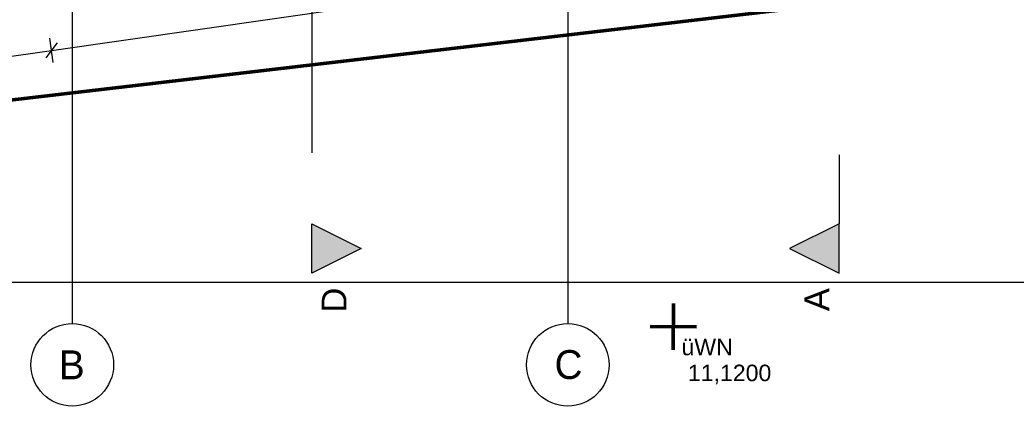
# Model space of a CAD drawing. Header units: metres. Extents: x -14 to 130, y -38 to 4.
# Drawn here: x 2.68 to 8.71, y -36.75 to -34.41 of the extents above; entities that cross this region are included whole.
import ezdxf

# ---------------------------------------------------------------- set-up
doc = ezdxf.new("R2010")
doc.units = ezdxf.units.M
doc.header["$MEASUREMENT"] = 0
doc.linetypes.add('Schnittlinie', pattern=[0.006, 0.003, -0.0015, 0, -0.0015])
for name, color, linetype in [('-1._KG PP_3_851 Marker Schnitt', 7, 'Continuous'), ('-1._KG PP_3_910 Allgemein Lageplan Höhen', 7, 'Continuous'), ('-1._KG PP_3_Bemaßen_Sperrmaß 2D', 7, 'Continuous'), ('-1._KG PP_3_Gelände_Geländepunkt', 7, 'Continuous'), ('-1._KG PP_3_Kataster Grenzpunkte_Grenzpunkt (GP) Hausecke_Kennzeichen', 7, 'Continuous'), ('-1._KG PP_3_Straßenverkehr_Situationslinie', 7, 'Continuous')]:
    doc.layers.add(name, color=color, linetype=linetype)
doc.styles.add('ERSTELLTER_STIL_1', font='arial.ttf')
doc.styles.add('ERSTELLTER_STIL_5', font='')
doc.styles.get('ERSTELLTER_STIL_5').set_extended_font_data('Eurostile')
doc.linetypes.add('GAS', pattern='A,0,[1,415_260415_PP_VA_1_2 -1 KG1.Shx,S=0.186508,R=0,X=0,Y=0],-26.5,0', length=26.5)

msp = doc.modelspace()

# ---------------------------------------------------------------- hatches: boundary and pattern name
at = {"layer": '-1._KG PP_3_851 Marker Schnitt', "linetype": 'Continuous', "lineweight": 0, "true_color": 0x000000}
for points in [[(4.45, -35.945), (4.75, -35.795), (4.45, -35.645)], [(7.643, -35.945), (7.643, -35.645), (7.343, -35.795)]]:
    msp.add_hatch(color=18, dxfattribs=at).paths.add_polyline_path(points)

# ---------------------------------------------------------------- linework, layer by layer
at = {"layer": '-1._KG PP_3_851 Marker Schnitt', "color": 7, "linetype": 'Schnittlinie', "lineweight": 13, "ltscale": 1000}
for p, q in [((4.45, -20.015), (4.45, -35.645)), ((7.643, -29.1277), (7.643, -35.645))]:
    msp.add_line(p, q, dxfattribs=at)
at = {"layer": '-1._KG PP_3_851 Marker Schnitt', "color": 7, "linetype": 'Continuous', "lineweight": 13, "ltscale": 1000, "flags": 128}
for points in [[(4.45, -35.945), (4.45, -35.645), (4.75, -35.795)], [(7.643, -35.945), (7.643, -35.645), (7.343, -35.795)]]:
    msp.add_lwpolyline(points, close=True, dxfattribs=at)
at = {"layer": '-1._KG PP_3_910 Allgemein Lageplan Höhen', "color": 7, "linetype": 'Continuous', "lineweight": 13, "ltscale": 1000}
for p, q in [((6.6384, -36.3189), (6.6384, -36.2189)), ((6.5884, -36.2689), (6.6884, -36.2689))]:
    msp.add_line(p, q, dxfattribs=at)
at = {"layer": '-1._KG PP_3_Bemaßen_Sperrmaß 2D', "color": 5, "linetype": 'GAS', "lineweight": 0, "ltscale": 1000}
for p, q in [((3, 3), (3, -36)), ((6, 3), (6, -36)), ((-1.5, -36), (21, -36)), ((3, -36), (3, -36.25)), ((6, -36), (6, -36.25))]:
    msp.add_line(p, q, dxfattribs=at)
at = {"layer": '-1._KG PP_3_Bemaßen_Sperrmaß 2D', "color": 5, "linetype": 'Continuous', "lineweight": 0, "ltscale": 1000}
for centre in [(3, -36.5), (6, -36.5)]:
    msp.add_circle(centre, 0.25, dxfattribs=at)
at = {"layer": '-1._KG PP_3_Bemaßen_Sperrmaß 2D', "color": 5, "linetype": 'GAS', "lineweight": 0, "ltscale": 1000}
for p in [(3, -36), (3, -36), (6, -36), (6, -36)]:
    msp.add_point(p, dxfattribs=at)
at = {"layer": '-1._KG PP_3_Gelände_Geländepunkt', "color": 7, "linetype": 'Continuous', "lineweight": 50, "ltscale": 1000}
for p, q in [((6.6391, -36.1289), (6.6379, -36.4089)), ((6.6391, -36.1289), (6.6379, -36.4089)), ((6.4985, -36.2683), (6.7785, -36.2695)), ((6.4985, -36.2683), (6.7785, -36.2695))]:
    msp.add_line(p, q, dxfattribs=at)
at = {"layer": '-1._KG PP_3_Kataster Grenzpunkte_Grenzpunkt (GP) Hausecke_Kennzeichen', "color": 76, "linetype": 'Continuous', "lineweight": 13, "ltscale": 1000, "true_color": 0x3f7f02}
for p, q in [((2.874, -34.5945), (6.4868, -34.0751)), ((2.9079, -34.5492), (2.8401, -34.6398)), ((2.8846, -34.6688), (2.8633, -34.5203)), ((1.1197, -34.8467), (2.874, -34.5945))]:
    msp.add_line(p, q, dxfattribs=at)
at = {"layer": '-1._KG PP_3_Straßenverkehr_Situationslinie', "color": 7, "linetype": 'Continuous', "lineweight": 50, "ltscale": 1000}
msp.add_line((9.1192, -34.1349), (1.5566, -35.0214), dxfattribs=at)

# ---------------------------------------------------------------- texts
at = {"layer": '-1._KG PP_3_851 Marker Schnitt', "color": 7, "linetype": 'Continuous', "lineweight": 13, "char_height": 0.15, "rotation": 90, "style": 'ERSTELLTER_STIL_1'}
for s, insert, attachment_point in [('\\A1;{\\pql;\\pt0;\\fArial|b0|i0|c0|p0;\\W1.000000;D}', (4.66, -36.1836), 7), ('\\A1;{\\pqr;\\pt0;\\fArial|b0|i0|c0|p0;\\W1.000000;A}', (7.583, -36.035), 9)]:
    msp.add_mtext(s, dxfattribs=dict(at, insert=insert, attachment_point=attachment_point))
at = {"layer": '-1._KG PP_3_910 Allgemein Lageplan Höhen', "color": 7, "linetype": 'Continuous', "lineweight": 13, "char_height": 0.1, "attachment_point": 1, "style": 'ERSTELLTER_STIL_1'}
for s, insert in [('\\A1;{\\pql;\\fArial|b0|i0|c0|p0;\\W1.000000;üWN}', (6.6884, -36.3418)), ('\\A1;{\\pql;\\fArial|b0|i0|c0|p0;\\W1.000000; 11,1200}', (6.6884, -36.4989))]:
    msp.add_mtext(s, dxfattribs=dict(at, insert=insert))
at = {"layer": '-1._KG PP_3_Bemaßen_Sperrmaß 2D', "color": 5, "linetype": 'Continuous', "lineweight": 0, "char_height": 0.175, "attachment_point": 1, "style": 'ERSTELLTER_STIL_5'}
for s, insert in [('\\A1;{\\pql;\\pt0;\\fEurostile|b0|i0|c0|p0;\\W1.000000;B}', (2.9191, -36.4125)), ('\\A1;{\\pql;\\pt0;\\fEurostile|b0|i0|c0|p0;\\W1.000000;C}', (5.9199, -36.4107))]:
    msp.add_mtext(s, dxfattribs=dict(at, insert=insert))

doc.saveas('drawing.dxf')
